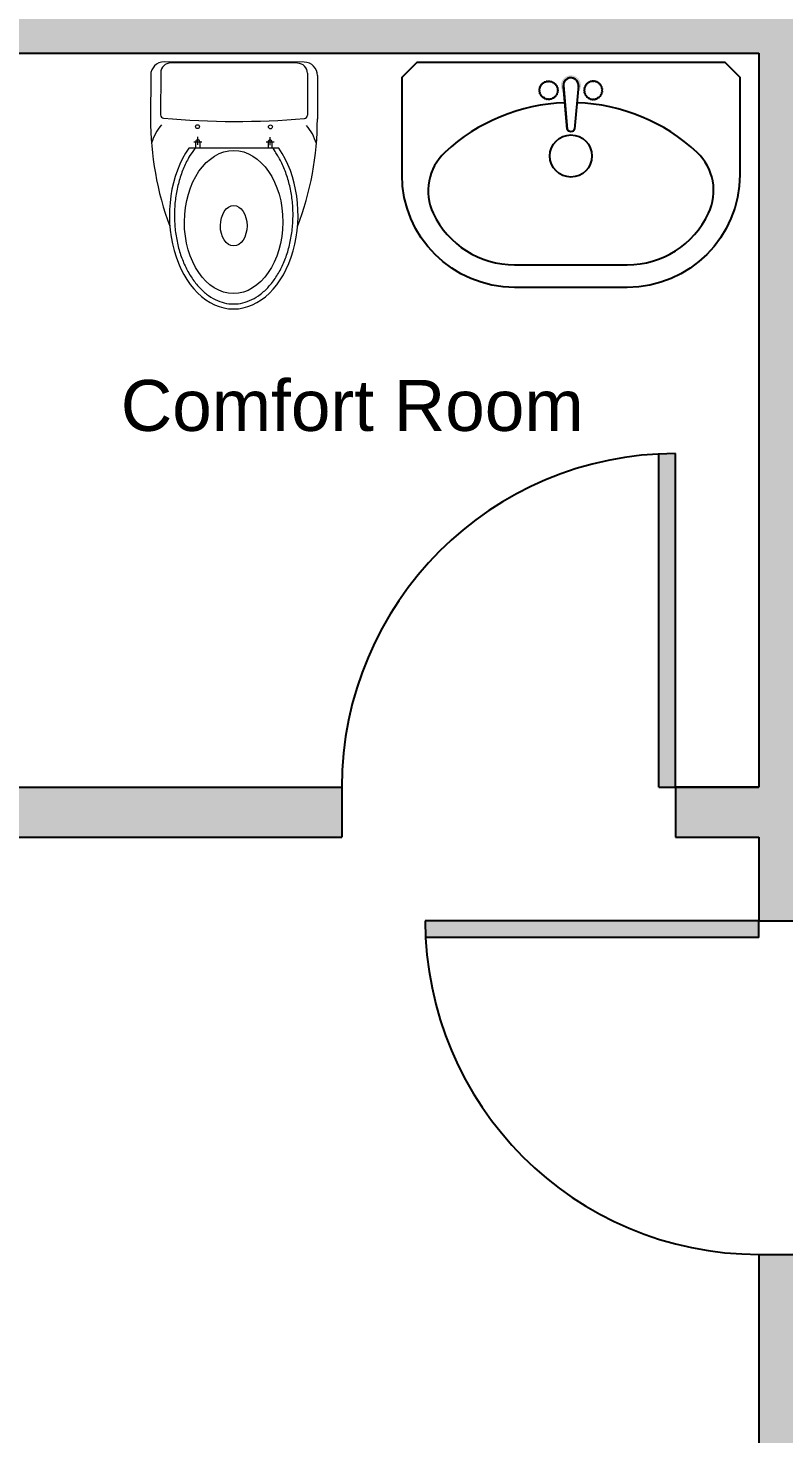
# Model space of a CAD drawing. Header units: millimetres. Extents: x 15734 to 38872, y 8066 to 23066.
# Drawn here: x 18394 to 20659, y 13428 to 17641 of the extents above; entities that cross this region are included whole.
import ezdxf

# ---------------------------------------------------------------- set-up
doc = ezdxf.new("R2010")
doc.units = ezdxf.units.MM
doc.header["$MEASUREMENT"] = 0
doc.layers.get('0').update_dxf_attribs({"color": 4})
for name, color, linetype in [('Door', 6, 'Continuous'), ('Toilet', 4, 'Continuous'), ('Wall', 10, 'Continuous')]:
    doc.layers.add(name, color=color, linetype=linetype)
doc.styles.get("Standard").update_dxf_attribs({"font": 'arial.ttf'})

# ---------------------------------------------------------------- blocks, each defined once
blk = doc.blocks.new('s_46')
at = {"ltscale": 600}
h = blk.add_hatch(color=256, dxfattribs=at)
edge = h.paths.add_edge_path()
edge.add_line((13.45184378023259, 62.04360352296499), (14.15927104179718, 54.09782096462732))
edge.add_ellipse((4.212458010588307, 52.31250418393756), major_axis=(-10.10576298371302, 2.475116312015591e-15), ratio=1, start_angle=540, end_angle=550.1754626554053, ccw=False)
edge.add_arc((4.212458010588307, 52.31250418393756), 10.10576298371302, 270, 360, ccw=False)
edge.add_line((4.212458010588307, 42.20674120020703), (4.212458010588307, 41.28018079043977))
edge.add_line((4.212458010588307, 41.28018079040339), (11.85106942148559, 41.28018079040339))
edge.add_arc((4.212458010588307, 52.31250418393756), 13.41866400745597, 664.6981342835142, 766.4847699121553)
h.paths.add_polyline_path([(4.212458010588307, 41.28018079040339), (-3.426153400272597, 41.28018079040339, 0.152566653256377), (4.212458010588307, 38.8938401764608)])
h.paths.add_polyline_path([(11.85106942144921, 41.28018079040339), (4.212458010588307, 41.28018079040339), (4.212458010588307, 38.8938401764608, 0.1525666532563772)])
h.paths.add_polyline_path([(-5.734355020395014, 54.09782096461277), (-5.026927758881357, 62.04360352296499, 0.4758332592079194), (-3.426153400272597, 41.28018079040339), (4.212458010588307, 41.28018079040339), (4.212458010588307, 42.20674120020703, -0.4672400657637396)])
for p, q in [((-5.893304973142222, 52.31250418385025), (-0.714987907151226, 110.4750654234667)), ((-5.893304973142222, 52.31250418385025), (-0.714987907151226, 110.4750654234667)), ((9.139903928502463, 110.475065423554), (14.15927104174625, 54.09782096461277)), ((14.31822099431884, 52.31250418385025), (9.139903928502463, 110.475065423554)), ((14.15927104174625, 54.09782096461277), (14.31822099431884, 52.31250418385025))]:
    blk.add_line(p, q, dxfattribs=at)
blk.add_lwpolyline([(-220.7875419894117, 171.2801807903452, -0.414213562373095), (-70.7875419894117, 321.2801807903452), (79.2124580105883, 321.2801807904325, -0.414213562373095), (229.2124580105883, 171.2801807904325), (229.2124580105883, 41.28018079040339), (209.2124580107047, 21.2801807904325), (-200.7875419893535, 21.28018079034518), (-220.7875419894117, 41.28018079040339)], format="xyb", close=True, dxfattribs=at)
blk.add_lwpolyline([(12.26164246437838, 75.41187665969483, 0.1816379869150311), (172.1859176590806, 141.538342154061, 0.3263505073803009), (187.6570333366981, 222.6589125997853, 0.2898144196813102), (79.21245801076293, 291.2801807904325), (-70.78754198923707, 291.2801807903452, 0.2898144196813102), (-179.2321173155215, 222.6589125996979, 0.3263505073803007), (-163.7610016377294, 141.538342154061, 0.1816379869150315), (-3.836726442852523, 75.41187665960751)], format="xyb", dxfattribs=at)
for points in [[(-16.83803374727722, 67.43055756771355), (-17.02338931558188, 67.50428807432763), (-17.22058725368697, 67.56961317334208), (-17.42189012444578, 67.6347039079701), (-17.61956049106084, 67.70773132116301), (-17.80586091603618, 67.79686645595939), (-17.97305396257434, 67.91028035557247), (-18.11578784312587, 68.05326030802098), (-18.23825336818118, 68.21955858168076), (-18.34702699835179, 68.40004368982045), (-18.44868519355077, 68.58558414605795), (-18.54980441438965, 68.76704846357461), (-18.65696112113073, 68.9353051558137), (-18.77673177386168, 69.08122273621848), (-18.91569283319404, 69.19566971814493), (-19.07841429975815, 69.27267628890695), (-19.26144033775199, 69.31891933156294), (-19.45930865121773, 69.34423740339116), (-19.66655694507062, 69.35846906132065), (-19.87772292352747, 69.37145286262967), (-20.0873442911543, 69.39302736415993), (-20.2899587523425, 69.43303112310241), (-20.48010401183274, 69.50130269664805), (-20.65391131333308, 69.60429419830325), (-20.81388605764369, 69.73491196823306), (-20.96412718523061, 69.8826759030926), (-21.10873363655992, 70.03710589953698), (-21.25180435174843, 70.18772185422131), (-21.39743827126222, 70.3240436638007), (-21.54973433539271, 70.43559122501756), (-21.71279148443136, 70.5118844343524), (-21.88955151231494, 70.54600451889564), (-22.07832762773614, 70.54527802669327), (-22.27627589285839, 70.52059283622657), (-22.4805523698451, 70.48283682571491), (-22.68831312085968, 70.44289787355228), (-22.89671420806553, 70.41166385821998), (-23.10291169380071, 70.40002265802468), (-23.30406164005399, 70.41886215136037), (-23.49802141042892, 70.4753938675276), (-23.68545357254334, 70.56212393892929), (-23.86772199510597, 70.66788214896224), (-24.04619054717477, 70.78149828102323), (-24.2222230976331, 70.89180211850908), (-24.39718351518968, 70.98762344472925), (-24.57243566872785, 71.05779204316786), (-24.74934342730558, 71.09113769704709), (-24.92903553397628, 71.08022740500746), (-25.11170022917213, 71.03257702605333), (-25.2972906283685, 70.95943963443278), (-25.48575984616764, 70.87206830448122), (-25.67706099752104, 70.7817161102721), (-25.87114719772944, 70.69963612605352), (-26.0679715613951, 70.63708142607356), (-26.26748720381875, 70.60530508466763), (-26.46941223740578, 70.61182491958607), (-26.67252476507565, 70.64921772302478), (-26.87536788737634, 70.70632503094384), (-27.07648470485583, 70.77198837930337), (-27.27441831788747, 70.8350493038015), (-27.46771182701923, 70.88434934031102), (-27.6549083327991, 70.90873002487933), (-27.83455093560042, 70.89703289329191), (-28.00620139669627, 70.84190539614065), (-28.17349611973623, 70.75121864315588), (-28.34109016874572, 70.63664965887438), (-28.51363860827405, 70.50987546765828), (-28.69579650234664, 70.38257309404435), (-28.89221891516354, 70.26641956248204), (-29.10756091127405, 70.17309189750813), (-29.3464775547036, 70.11426712348475), (-29.61160253512207, 70.0940409177856), (-29.89748404390411, 70.0861835690448), (-30.19664889771957, 70.05688401864609), (-30.50162391323829, 69.9723312081478), (-30.80493590747938, 69.79871407902101), (-31.09911169676343, 69.50222157256212), (-31.37667809793493, 69.0490426304168), (-31.63016192783834, 68.40536619405611), (-32.32050594605971, 68.4500712644367), (-32.84873653826071, 68.3918758847285), (-33.24226493795868, 68.25193804170704), (-33.52850237919483, 68.05141572232242), (-33.73486009566113, 67.8114669136994), (-33.88874932087492, 67.5532496026135), (-34.01758128887741, 67.29792177610216), (-34.14876723336056, 67.06664142102818), (-34.30371923936764, 66.87550954936887), (-34.47985279804561, 66.72039927294827), (-34.66858425136888, 66.59212672835565), (-34.86132994201034, 66.48150805244222), (-35.04950621211901, 66.37935938188457), (-35.22452940384392, 66.27649685335928), (-35.37781585985795, 66.16373660371755), (-35.50078192248475, 66.03189476963598), (-35.58785390376579, 65.87432967920904), (-35.64549799636006, 65.69456842611544), (-35.68319036299363, 65.49868029527715), (-35.7104071660433, 65.2927345718781), (-35.73662456823513, 65.08280054092756), (-35.77131873212056, 64.87494748734753), (-35.82396582007641, 64.67524469623459), (-35.90404199482873, 64.48976145259803), (-36.01774371694773, 64.3227640100813), (-36.15814863995183, 64.17130649695173), (-36.31505471485434, 64.0306400101108), (-36.47825989319244, 63.89601564637269), (-36.6375621263287, 63.76268450255156), (-36.78275936545106, 63.62589767554891), (-36.90364956192207, 63.48090626226622), (-36.99003066710429, 63.32296135951765), (-37.03518227743916, 63.14869254492805), (-37.04631056915969, 62.96024331927765), (-37.03410336375237, 62.7611356638954), (-37.00924848217983, 62.55489156045951), (-36.98243374592857, 62.34503299021162), (-36.96434697631048, 62.13508193491725), (-36.96567599463742, 61.92856037581805), (-36.99710862222128, 61.72899029450491), (-37.06570762058254, 61.53896291530691), (-37.16403551277472, 61.35734643402975), (-37.28102976223454, 61.18207828939194), (-37.40562783187488, 61.0110959201993), (-37.52676718513248, 60.84233676508302), (-37.63338528544409, 60.67373826284893), (-37.7144195958972, 60.50323785204091), (-37.75880757992854, 60.3287729715521), (-37.75920177751686, 60.14875038337777), (-37.72311503690435, 59.96345414296957), (-37.66177528270055, 59.77363762940513), (-37.58641044021351, 59.58005422132555), (-37.5082484340528, 59.38345729780849), (-37.43851718935184, 59.18460023758234), (-37.38844463089481, 58.98423641963745), (-37.36925868364051, 58.78311922278954), (-37.38844463089481, 58.58200202594162), (-37.43851718935184, 58.38163820799673), (-37.5082484340528, 58.18278114777058), (-37.58641044021351, 57.98618422425352), (-37.66177528287517, 57.79260081626126), (-37.72311503690435, 57.60278430260951), (-37.75920177751686, 57.4174880622013), (-37.75880757992854, 57.23746547402698), (-37.7144195958972, 57.06300059353816), (-37.63338528544409, 56.89250018273015), (-37.52676718530711, 56.72390168049606), (-37.40562783187488, 56.55514252537978), (-37.28102976223454, 56.38416015618714), (-37.16403551277472, 56.20889201154932), (-37.06570762058254, 56.02727553035947), (-36.99710862222128, 55.83724815107416), (-36.96567599463742, 55.63767806976102), (-36.96434697631048, 55.43115651066182), (-36.98243374592857, 55.22120545536745), (-37.00924848217983, 55.01134688520688), (-37.03410336375237, 54.80510278168367), (-37.04631056933431, 54.60599512638873), (-37.03518227743916, 54.41754590065102), (-36.99003066710429, 54.24327708606143), (-36.90364956192207, 54.08533218331286), (-36.78275936545106, 53.94034077003016), (-36.6375621263287, 53.80355394302751), (-36.47825989319244, 53.67022279920639), (-36.31505471502896, 53.53559843546827), (-36.15814863995183, 53.39493194862735), (-36.01774371712236, 53.24347443549777), (-35.90404199482873, 53.07647699298104), (-35.82396582007641, 52.89099374934449), (-35.77131873212056, 52.69129095823155), (-35.73662456823513, 52.48343790465151), (-35.71040716621792, 52.27350387370097), (-35.68319036299363, 52.06755815021461), (-35.64549799653469, 51.87167001946364), (-35.58785390376579, 51.69190876637003), (-35.50078192248475, 51.53434367594309), (-35.3778353385278, 51.40284301002976), (-35.22468523163116, 51.29247093791491), (-35.05003213009331, 51.19609060572111), (-34.86257656256203, 51.10656515930896), (-34.67101905716117, 51.01675774488831), (-34.48406014236389, 50.91953150840709), (-34.31040034646867, 50.80774959607515), (-34.15874019777402, 50.67427515375311), (-34.03505195630714, 50.5145333421824), (-33.93439480883535, 50.3341973797942), (-33.84909967368003, 50.14150249981321), (-33.77149746881332, 49.94468393520219), (-33.69391911290586, 49.75197691909852), (-33.60869552427903, 49.57161668455228), (-33.50815762107959, 49.41183846470085), (-33.38463632145431, 49.28087749250699), (-33.23284944484476, 49.18408373402781), (-33.05706241185544, 49.11526608630084), (-32.86392754490953, 49.06534817945794), (-32.66009716555709, 49.02525364354369), (-32.45222359569743, 48.98590610860265), (-32.24695915722987, 48.93822920459206), (-32.05095617187908, 48.8731465615565), (-31.870866961719, 48.78158180962782), (-31.71133844077121, 48.65761859554914), (-31.5689958925941, 48.50798063381808), (-31.43845919286832, 48.34255165536888), (-31.31434821744915, 48.17121539139771), (-31.19128284219187, 48.00385557310074), (-31.06388294277713, 47.85035593167413), (-30.92676839523483, 47.72060019822675), (-30.77455907507101, 47.62447210386745), (-30.60346923320321, 47.56846716045402), (-30.41609062027419, 47.54552800310194), (-30.21660936163971, 47.54520904741366), (-30.00921158283018, 47.55706470907899), (-29.79808340937598, 47.570649403875), (-29.58741096680751, 47.57551754757878), (-29.38138038065517, 47.56122355579282), (-29.18417777627474, 47.51732184420689), (-28.99883273948217, 47.43692629240104), (-28.8237486963626, 47.32738863455597), (-28.65617253311211, 47.19962006882997), (-28.49335113610141, 47.06453179311939), (-28.33253139152657, 46.9330350055825), (-28.1709601857583, 46.81604090429028), (-28.00588440499268, 46.72446068713907), (-27.83455093577504, 46.66920555219986), (-27.6549083327991, 46.65750842061243), (-27.46771182701923, 46.68188910518074), (-27.27441831788747, 46.73118914177758), (-27.07648470485583, 46.79425006627571), (-26.87536788755096, 46.85991341454792), (-26.67252476525027, 46.91702072246699), (-26.4694122375804, 46.95441352590569), (-26.26748720399337, 46.96093336082413), (-26.06797156156972, 46.9291570194182), (-25.87114719772944, 46.86660231943824), (-25.67706099769566, 46.78452233530697), (-25.48575984616764, 46.69417014101055), (-25.2972906283685, 46.60679881105898), (-25.11170022934675, 46.53366141943843), (-24.92903553397628, 46.4860110404843), (-24.74934342730558, 46.47510074844467), (-24.57243566890247, 46.5084464023239), (-24.3971835153643, 46.57861500076251), (-24.22222309780773, 46.67443632698269), (-24.0461905473494, 46.78474016446853), (-23.86772199528059, 46.89835629652953), (-23.68545357254334, 47.00411450656247), (-23.49802141060354, 47.09084457796416), (-23.30406164022861, 47.14737629413139), (-23.10291169380071, 47.16621578746708), (-22.89671420806553, 47.15457458727178), (-22.68831312085968, 47.12334057193948), (-22.4805523698451, 47.08340161977685), (-22.27627589285839, 47.04564560926519), (-22.07832762791077, 47.02096041871118), (-21.88955151248956, 47.02023392650881), (-21.71279148443136, 47.05435401113937), (-21.54973433539271, 47.1306472204742), (-21.39743827126222, 47.24219478160376), (-21.25180435174843, 47.37851659118314), (-21.10873363655992, 47.52913254586747), (-20.96412718540523, 47.68356254231185), (-20.81388605764369, 47.83132647717139), (-20.65391131333308, 47.9619442471012), (-20.48010401200736, 48.06493574884371), (-20.28995875251712, 48.13320732230204), (-20.0873442911543, 48.17321108133183), (-19.87772292352747, 48.1947855828621), (-19.66655694507062, 48.2077693840838), (-19.45930865139235, 48.2220010421006), (-19.26144033775199, 48.24731911384151), (-19.07841429993277, 48.29356215667212), (-18.91569283319404, 48.37056872743415), (-18.77673177403631, 48.4850157093606), (-18.65696112113073, 48.63093328976538), (-18.54980441456428, 48.79918998200446), (-18.4486851937254, 48.98065429960843), (-18.34702699835179, 49.16619475575862), (-18.2382533683558, 49.34667986398563), (-18.11578784312587, 49.5129781376454), (-17.97305396274896, 49.65595809000661), (-17.8058609162108, 49.76937198961969), (-17.61956049106084, 49.85850712450338), (-17.4218901246204, 49.93153453769628), (-17.22058725368697, 49.996625272237), (-17.02338931558188, 50.06195037133875), (-16.83803374727722, 50.13568087795284), (-16.67225798609434, 50.22598783511785), (-16.53379946883069, 50.34104228604701), (-16.42766593385022, 50.48645191569813), (-16.34794632298872, 50.65757097714231), (-16.28599987912457, 50.84719036528259), (-16.23318584513618, 51.04810097528389), (-16.18086346407654, 51.25309370196192), (-16.12039197882405, 51.4549594403943), (-16.04313063243171, 51.64648908557137), (-15.94043866742868, 51.82047353248345), (-15.8067031877581, 51.97190354572376), (-15.64842273970135, 52.10456936812261), (-15.47512373042991, 52.22446111202589), (-15.29633256676607, 52.33756888969219), (-15.12157565605594, 52.44988281364203), (-14.96037940529641, 52.567392996134), (-14.82227022130974, 52.69608954960131), (-14.71677451161668, 52.84196258638985), (-14.65013726119651, 53.00919824198354), (-14.61547776852967, 53.19476674450561), (-14.60263391025364, 53.39383434504271), (-14.60144356318051, 53.60156729485607), (-14.60174460412236, 53.81313184503233), (-14.59337490954204, 54.02369424700737), (-14.566172356077, 54.22842075169319), (-14.50997482053936, 54.42247761052568), (-14.41809999983525, 54.6024088327249), (-14.29778487142175, 54.77026946117985), (-14.1597462335485, 54.92949229647638), (-14.01470088359201, 55.08351013963693), (-13.87336561962729, 55.23575579150929), (-13.74645723938011, 55.38966205302859), (-13.64469254092546, 55.54866172495531), (-13.5787883218145, 55.71618760822457), (-13.55583441938506, 55.89474125843844), (-13.56841282837559, 56.08309925056528), (-13.60547858278733, 56.27910691397847), (-13.65598671662156, 56.48060957840062), (-13.70889226370491, 56.68545257346705), (-13.7531502583879, 56.89148122872575), (-13.7777157346718, 57.09654087381205), (-13.77154372638324, 57.29847683827393), (-13.72730239736848, 57.49560352915432), (-13.65251243085368, 57.68811166286469), (-13.55840763938613, 57.8766610333987), (-13.45622183586238, 58.06191143448814), (-13.35718883317895, 58.24452266012668), (-13.27254244388314, 58.42515450413339), (-13.2135164810461, 58.60446676041465), (-13.19134475721512, 58.78311922278954), (-13.2135164810461, 58.96177168516442), (-13.27254244388314, 59.14108394144569), (-13.35718883317895, 59.3217157854524), (-13.45622183586238, 59.50432701109094), (-13.55840763938613, 59.68957741218037), (-13.65251243085368, 59.87812678271439), (-13.72730239736848, 60.07063491642475), (-13.77154372638324, 60.26776160730515), (-13.7777157346718, 60.46969757176703), (-13.7531502583879, 60.67475721685332), (-13.70889226370491, 60.88078587211203), (-13.65598671662156, 61.08562886717846), (-13.60547858278733, 61.28713153160061), (-13.56841282837559, 61.48313919501379), (-13.55583441938506, 61.67149718714063), (-13.5787883218145, 61.8500508373545), (-13.64469254092546, 62.01757672062377), (-13.74645723938011, 62.17657639255049), (-13.87336561962729, 62.33048265406978), (-14.01470088359201, 62.48272830594215), (-14.15974623337388, 62.63674614910269), (-14.29778487142175, 62.79596898448654), (-14.41809999983525, 62.96382961285417), (-14.50997482053936, 63.14376083514071), (-14.566172356077, 63.33781769388588), (-14.59337490936741, 63.5425441985717), (-14.60174460412236, 63.75310660054674), (-14.60144356318051, 63.96467115081032), (-14.60263391025364, 64.17240410053637), (-14.61547776835505, 64.37147170116077), (-14.65013726102188, 64.55704020359553), (-14.71677451144205, 64.72427585918922), (-14.82227022130974, 64.87014889597776), (-14.96037940529641, 64.99884544944507), (-15.12157565605594, 65.11635563193704), (-15.29633256676607, 65.22866955588688), (-15.47512373042991, 65.3417773336405), (-15.64842273970135, 65.46166907745646), (-15.8067031877581, 65.59433489985531), (-15.94043866742868, 65.74576491309563), (-16.04313063225709, 65.9197493600077), (-16.12039197882405, 66.11127900527208), (-16.18086346407654, 66.31314474370447), (-16.23318584513618, 66.5181374703825), (-16.28599987912457, 66.71904808029649), (-16.34794632298872, 66.90866746843676), (-16.42766593385022, 67.07978652988095), (-16.53379946883069, 67.22519615953206), (-16.67225798609434, 67.34025061046123)], [(22.08090273779817, 61.08562886709115), (22.03039460413856, 61.2871315315133), (21.99332884972682, 61.48313919501379), (21.9807504407363, 61.67149718705332), (22.00370434316574, 61.85005083726719), (22.06960856210208, 62.01757672053645), (22.17137326073134, 62.17657639246318), (22.29828164080391, 62.33048265398247), (22.43961690476863, 62.48272830585483), (22.58466225472512, 62.63674614901538), (22.72270089277299, 62.79596898439922), (22.84301602118649, 62.96382961276686), (22.93489084189059, 63.1437608350534), (22.99108837742824, 63.33781769379857), (23.01829093071865, 63.5425441985717), (23.0266606254736, 63.75310660045943), (23.02635958453175, 63.96467115072301), (23.02754993160488, 64.17240410053637), (23.04039378970629, 64.37147170107346), (23.07505328237312, 64.55704020350822), (23.14169053279329, 64.72427585910191), (23.24718624266097, 64.87014889589045), (23.38529542664764, 64.99884544935776), (23.54649167740718, 65.11635563193704), (23.72124858811731, 65.22866955579957), (23.90003975178115, 65.34177733355318), (24.07333876105258, 65.46166907736915), (24.23161920910934, 65.594334899768), (24.36535468877992, 65.74576491300832), (24.46804665360833, 65.9197493600077), (24.54530800017528, 66.11127900518477), (24.60577948542777, 66.31314474361716), (24.65810186648741, 66.51813747029519), (24.71091590047581, 66.71904808020918), (24.77286234433996, 66.90866746834945), (24.85258195520146, 67.07978652979364), (24.95871549018193, 67.22519615953206), (25.09717400744557, 67.34025061046123), (25.26294976862846, 67.43055756771355), (25.44830533693312, 67.50428807432763), (25.64550327503821, 67.56961317334208), (25.84680614579702, 67.6347039079701), (26.04447651241207, 67.70773132116301), (26.23077693756204, 67.79686645595939), (26.3979699841002, 67.91028035557247), (26.54070386447711, 68.05326030802098), (26.66316938970704, 68.21955858168076), (26.77194301970303, 68.40004368982045), (26.87360121507663, 68.58558414605795), (26.97472043591551, 68.76704846357461), (27.08187714248197, 68.9353051558137), (27.20164779538754, 69.08122273621848), (27.34060885454528, 69.19566971814493), (27.50333032128401, 69.27267628890695), (27.68635635910323, 69.31891933165025), (27.88422467274358, 69.34423740347847), (28.09147296642186, 69.35846906140796), (28.30263894487871, 69.37145286262967), (28.51226031250553, 69.39302736424725), (28.71487477386836, 69.43303112318972), (28.90502003318397, 69.50130269673537), (29.07882733468432, 69.60429419839056), (29.23880207899492, 69.73491196832038), (29.38904320658185, 69.88267590317992), (29.53364965791116, 70.0371058996243), (29.67672037309967, 70.18772185430862), (29.82235429261345, 70.324043663888), (29.97465035674395, 70.43559122501756), (30.1377075057826, 70.51188443443971), (30.31446753366617, 70.54600451898295), (30.50324364908738, 70.54527802678058), (30.70119191420963, 70.52059283622657), (30.90546839119634, 70.48283682571491), (31.11322914221091, 70.4428978736396), (31.32163022941677, 70.41166385830729), (31.52782771515194, 70.400022658112), (31.72897766157985, 70.41886215144768), (31.92293743178016, 70.4753938675276), (32.11036959389457, 70.56212393892929), (32.29263801663183, 70.66788214896224), (32.47110656870063, 70.78149828102323), (32.64713911898434, 70.89180211850908), (32.82209953654092, 70.98762344481656), (32.99735169025371, 71.05779204316786), (33.17425944865681, 71.09113769704709), (33.35395155532751, 71.08022740500746), (33.53661625069799, 71.03257702605333), (33.72220664971974, 70.9594396345201), (33.91067586751888, 70.87206830448122), (34.1019770190469, 70.7817161102721), (34.29606321908068, 70.69963612605352), (34.49288758292096, 70.63708142616088), (34.69240322534461, 70.60530508466763), (34.89432825893164, 70.61182491958607), (35.09744078660151, 70.64921772302478), (35.3002839089022, 70.70632503103116), (35.50140072620707, 70.77198837930337), (35.6993343392387, 70.8350493038015), (35.89262784837047, 70.88434934039833), (36.07982435415033, 70.90873002487933), (36.25946695695166, 70.89703289329191), (36.43111741804751, 70.84190539614065), (36.59841214108746, 70.75121864315588), (36.76600619009696, 70.63664965887438), (36.93855462962529, 70.50987546765828), (37.12071252369788, 70.38257309404435), (37.3171349366894, 70.26641956248204), (37.53247693262529, 70.17309189750813), (37.77139357605483, 70.11426712348475), (38.03651855647331, 70.0940409177856), (38.32240006525535, 70.0861835690448), (38.62156491907081, 70.05688401864609), (38.92653993476415, 69.9723312081478), (39.22985192883061, 69.7987140789337), (39.52402771811467, 69.50222157256212), (39.80159411928616, 69.0490426304168), (40.05507794918958, 68.4053661939688), (40.74542196741095, 68.4500712644367), (41.27365255961195, 68.3918758846412), (41.66718095948454, 68.25193804161972), (41.95341840054607, 68.05141572232242), (42.15977611701237, 67.8114669136121), (42.31366534240078, 67.5532496025262), (42.44249731022865, 67.29792177601485), (42.5736832547118, 67.06664142094087), (42.72863526071887, 66.87550954936887), (42.90476881939685, 66.72039927286096), (43.09350027272012, 66.59212672826834), (43.28624596336158, 66.48150805235491), (43.47442223347025, 66.37935938179726), (43.64944542536978, 66.27649685335928), (43.80273188138381, 66.16373660371755), (43.92569794383598, 66.03189476963598), (44.01276992511703, 65.87432967912173), (44.0704140177113, 65.69456842602813), (44.10810638434486, 65.49868029527715), (44.13532318739453, 65.2927345718781), (44.16154058958637, 65.08280054084025), (44.1962347534718, 64.87494748726021), (44.24888184142765, 64.67524469614727), (44.32895801617997, 64.48976145251072), (44.44265973829897, 64.32276400999399), (44.58306466130307, 64.17130649695173), (44.73997073620558, 64.03064001002349), (44.90317591454368, 63.89601564628538), (45.06247814767994, 63.76268450246425), (45.20767538680229, 63.6258976754616), (45.3285655832733, 63.48090626217891), (45.41494668845553, 63.32296135943034), (45.4600982987904, 63.14869254484074), (45.47122659051092, 62.96024331919034), (45.45901938492898, 62.76113566380809), (45.43416450353106, 62.5548915603722), (45.40734976727981, 62.34503299021162), (45.38926299766172, 62.13508193482994), (45.39059201598866, 61.92856037573074), (45.42202464357251, 61.7289902944176), (45.49062364193378, 61.5389629152196), (45.58895153412595, 61.35734643394244), (45.70594578341115, 61.18207828939194), (45.83054385322612, 61.01109592011198), (45.95168320648372, 60.84233676508302), (46.05830130679533, 60.67373826276162), (46.13933561724843, 60.50323785204091), (46.18372360127978, 60.32877297146479), (46.1841177988681, 60.14875038329046), (46.14803105825558, 59.96345414296957), (46.08669130405178, 59.77363762931782), (46.01132646156475, 59.58005422123824), (45.93316445540404, 59.38345729772118), (45.86343321070308, 59.18460023749503), (45.81336065224605, 58.98423641955014), (45.79417470499175, 58.78311922270223), (45.81336065224605, 58.58200202585431), (45.86343321070308, 58.38163820790942), (45.93316445540404, 58.18278114777058), (46.01132646156475, 57.98618422416621), (46.08669130405178, 57.79260081617394), (46.14803105808096, 57.6027843025222), (46.1841177988681, 57.4174880622013), (46.18372360127978, 57.23746547393966), (46.13933561724843, 57.06300059345085), (46.05830130679533, 56.89250018273015), (45.95168320648372, 56.72390168040874), (45.83054385322612, 56.55514252529247), (45.70594578341115, 56.38416015609982), (45.58895153412595, 56.20889201154932), (45.49062364193378, 56.02727553027216), (45.42202464339789, 55.83724815107416), (45.39059201598866, 55.63767806976102), (45.38926299766172, 55.43115651066182), (45.40734976727981, 55.22120545528014), (45.43416450335644, 55.01134688511956), (45.45901938492898, 54.80510278159636), (45.47122659051092, 54.60599512630142), (45.4600982987904, 54.41754590056371), (45.41494668845553, 54.24327708597411), (45.32856558309868, 54.08533218322555), (45.20767538662767, 53.94034076994285), (45.06247814750532, 53.8035539429402), (44.90317591454368, 53.67022279920639), (44.73997073620558, 53.53559843538096), (44.58306466130307, 53.39493194854003), (44.44265973829897, 53.24347443541046), (44.32895801617997, 53.07647699298104), (44.24888184125302, 52.89099374934449), (44.19623475329718, 52.69129095823155), (44.16154058958637, 52.48343790465151), (44.13532318739453, 52.27350387361366), (44.10810638434486, 52.06755815021461), (44.0704140177113, 51.87167001946364), (44.01276992511703, 51.69190876628272), (43.92569794366136, 51.53434367585578), (43.80275135970442, 51.40284301002976), (43.64960125280777, 51.29247093791491), (43.47494815144455, 51.1960906056338), (43.28749258373864, 51.10656515922165), (43.09593507851241, 51.016757744801), (42.90897616371512, 50.91953150840709), (42.73531636764528, 50.80774959598784), (42.58365621895064, 50.67427515375311), (42.45996797765838, 50.5145333421824), (42.35931083018659, 50.3341973797942), (42.27401569485664, 50.14150249981321), (42.19641349016456, 49.94468393520219), (42.1188351342571, 49.75197691909852), (42.03361154545564, 49.57161668455228), (41.9330736422562, 49.41183846461354), (41.80955234280555, 49.28087749250699), (41.65776546602137, 49.1840837339405), (41.48197843320668, 49.11526608630084), (41.28884356608614, 49.06534817945794), (41.0850131867337, 49.02525364354369), (40.87713961687405, 48.98590610851534), (40.67187517840648, 48.93822920459206), (40.47587219323032, 48.8731465615565), (40.29578298289562, 48.78158180962782), (40.13625446194783, 48.65761859554914), (39.99391191377072, 48.50798063373077), (39.86337521404494, 48.34255165528157), (39.73926423862576, 48.17121539139771), (39.61619886336848, 48.00385557310074), (39.48879896395374, 47.85035593167413), (39.35168441641144, 47.72060019813944), (39.19947509624762, 47.62447210378014), (39.02838525455445, 47.56846716045402), (38.8410066414508, 47.54552800310194), (38.64152538281633, 47.54520904732635), (38.43412760400679, 47.55706470907899), (38.22299943072721, 47.570649403875), (38.01232698798412, 47.57551754757878), (37.80629640183179, 47.56122355579282), (37.60909379745135, 47.51732184420689), (37.42374876065878, 47.43692629240104), (37.24866471753921, 47.32738863455597), (37.08108855428873, 47.19962006882997), (36.91826715727802, 47.06453179311939), (36.75744741270319, 46.93303500566981), (36.59587620693492, 46.81604090429028), (36.4308004261693, 46.72446068713907), (36.25946695695166, 46.66920555228717), (36.07982435397571, 46.65750842061243), (35.89262784837047, 46.68188910518074), (35.6993343392387, 46.73118914177758), (35.50140072620707, 46.79425006627571), (35.30028390872758, 46.85991341454792), (35.09744078642689, 46.91702072246699), (34.89432825875701, 46.954413525993), (34.69240322516998, 46.96093336082413), (34.49288758274633, 46.9291570194182), (34.29606321908068, 46.86660231943824), (34.10197701887228, 46.78452233530697), (33.91067586734425, 46.69417014109786), (33.72220664971974, 46.60679881105898), (33.53661625052337, 46.53366141943843), (33.35395155515289, 46.4860110404843), (33.17425944865681, 46.47510074844467), (32.99735169007909, 46.50844640241121), (32.82209953654092, 46.57861500076251), (32.64713911898434, 46.67443632707), (32.47110656852601, 46.78474016446853), (32.2926380164572, 46.89835629661684), (32.11036959389457, 47.00411450664978), (31.92293743178016, 47.09084457805147), (31.72897766140522, 47.14737629413139), (31.52782771497732, 47.16621578746708), (31.32163022941677, 47.15457458727178), (31.11322914203629, 47.12334057193948), (30.90546839102171, 47.08340161986416), (30.70119191420963, 47.0456456093525), (30.50324364908738, 47.0209604187985), (30.31446753366617, 47.02023392659612), (30.1377075057826, 47.05435401113937), (29.97465035674395, 47.13064722056151), (29.82235429261345, 47.24219478169107), (29.67672037309967, 47.37851659127045), (29.53364965791116, 47.52913254595478), (29.38904320658185, 47.68356254239916), (29.2388020788203, 47.8313264772587), (29.0788273345097, 47.96194424718851), (28.90502003318397, 48.06493574893102), (28.71487477369374, 48.13320732238935), (28.51226031250553, 48.17321108133183), (28.30263894487871, 48.19478558294941), (28.09147296642186, 48.20776938417112), (27.88422467256896, 48.22200104218791), (27.68635635892861, 48.24731911392882), (27.50333032110939, 48.29356215667212), (27.34060885454528, 48.37056872743415), (27.20164779521292, 48.4850157093606), (27.08187714248197, 48.63093328976538), (26.97472043574089, 48.79918998200446), (26.87360121490201, 48.98065429960843), (26.77194301952841, 49.16619475575862), (26.66316938953241, 49.34667986398563), (26.54070386447711, 49.51297813755809), (26.39796998392558, 49.65595809000661), (26.23077693738742, 49.76937198961969), (26.04447651223745, 49.85850712450338), (25.84680614579702, 49.93153453769628), (25.64550327486359, 49.996625272237), (25.44830533675849, 50.06195037133875), (25.26294976862846, 50.13568087795284), (25.09717400727095, 50.22598783520516), (24.95871549018193, 50.34104228604701), (24.85258195520146, 50.48645191561081), (24.77286234416533, 50.657570977055), (24.71091590030119, 50.84719036519527), (24.65810186648741, 51.04810097519658), (24.60577948542777, 51.2530937018746), (24.54530800017528, 51.45495944030699), (24.46804665360833, 51.64648908548406), (24.36535468877992, 51.82047353239614), (24.23161920910934, 51.97190354572376), (24.07333876105258, 52.1045693680353), (23.90003975160653, 52.22446111193858), (23.72124858811731, 52.33756888960488), (23.54649167740718, 52.44988281355472), (23.38529542647302, 52.56739299604669), (23.24718624266097, 52.696089549514), (23.14169053279329, 52.84196258630254), (23.07505328237312, 53.00919824189623), (23.04039378970629, 53.1947667444183), (23.02754993160488, 53.39383434495539), (23.02635958453175, 53.60156729476876), (23.02666062529897, 53.81313184503233), (23.01829093071865, 54.02369424692006), (22.99108837725362, 54.22842075169319), (22.93489084171597, 54.42247761043836), (22.84301602101186, 54.6024088327249), (22.72270089277299, 54.77026946109254), (22.58466225472512, 54.92949229638907), (22.43961690476863, 55.08351013963693), (22.29828164080391, 55.23575579150929), (22.17137326073134, 55.38966205294128), (22.06960856210208, 55.548661724868), (22.00370434316574, 55.71618760813726), (21.9807504407363, 55.89474125843844), (21.99332884972682, 56.08309925047797), (22.03039460413856, 56.27910691389116), (22.08090273779817, 56.48060957840062), (22.13380828505615, 56.68545257346705), (22.17806627973914, 56.89148122872575), (22.20263175602304, 57.09654087381205), (22.19645974773448, 57.29847683827393), (22.15221841871971, 57.49560352915432), (22.07742845220491, 57.68811166286469), (21.98332366073737, 57.87666103331139), (21.88113785721362, 58.06191143448814), (21.78210485453019, 58.24452266012668), (21.69745846523438, 58.42515450413339), (21.63843250239734, 58.60446676032734), (21.61626077856636, 58.78311922270223), (21.63843250239734, 58.96177168507711), (21.69745846523438, 59.14108394135837), (21.78210485453019, 59.32171578536509), (21.88113785721362, 59.50432701100362), (21.98332366073737, 59.68957741209306), (22.07742845220491, 59.87812678262708), (22.15221841871971, 60.07063491633744), (22.19645974773448, 60.26776160721784), (22.20263175602304, 60.46969757167972), (22.17806627973914, 60.67475721676601), (22.13380828505615, 60.88078587202472)]]:
    blk.add_lwpolyline(points, close=True, dxfattribs=at)
blk.add_circle((4.212458010588307, 146.2801807904034), 28, dxfattribs=at)
for centre, radius, start, end in [((4.212458010588307, 108.2109541267855), 5.422722861947412, 24.67830004152974, 155.3216999584702), ((4.212458010588307, 52.31250418393756), 10.10576298371234, 169.8245373479931, 0)]:
    blk.add_arc(centre, radius, start, end, dxfattribs=at)
for centre, major_axis, ratio, start_param, end_param in [((4.21245801076293, 110.475065423554), (-4.92744591785971, 1.206836315825427e-15), 0.6410240960233505, 3.141592653589793, 6.283185307179586), ((4.212458010588307, 52.31250418393756), (-10.10576298371302, 2.475116312015591e-15), 1, 6.105589980929039, 9.602373287019926)]:
    blk.add_ellipse(centre, major_axis=major_axis, ratio=ratio, start_param=start_param, end_param=end_param, dxfattribs=at)
blk = doc.blocks.new('A$C005B7AE8')
at = {"lineweight": 5}
for p, q in [((0.4599999173160541, 0.7399999669141835), (0.03999991731598129, 0.7399999669141835)), ((0.439999917316527, 0.7369231961274636), (0.05999991731641785, 0.7369231961274636)), ((-8.268398232758045e-08, 0.6999999669133103), (-8.268398232758045e-08, 0.5690287834004266)), ((0.02999991731667251, 0.7069231961286278), (0.02999991731576301, 0.5811477270617615)), ((0.4699999173162723, 0.7069231961286278), (0.4699999173162723, 0.5811477270617615)), ((0.4999999173160177, 0.6999999669133103), (0.4999999173160177, 0.5690287833785987)), ((0.1415172819179134, 0.491675524317543), (0.1415172819179134, 0.5154492432702682)), ((0.3584825527150315, 0.491675524317543), (0.3584825527150315, 0.5154492432702682)), ((0.3846918195813487, 0.4819999669125536), (0.1153080150515962, 0.4819999669125536)), ((0.1298495880610062, 0.5003783992360695), (0.1533971911394474, 0.5003783992360695)), ((0.135565754210802, 0.4819999669125536), (0.135565754210802, 0.5011511907214299)), ((0.1478168830781215, 0.5011511907214299), (0.1478168830781215, 0.4819999669125536)), ((0.3701502465710291, 0.5003783992360695), (0.3466026434934975, 0.5003783992360695)), ((0.3521829515548234, 0.5011511907214299), (0.3521829515548234, 0.4819999669125536)), ((0.3644340804221429, 0.4819999669125536), (0.3644340804221429, 0.5011511907214299))]:
    blk.add_line(p, q, dxfattribs=at)
for centre in [(0.1407590817070741, 0.5460169819270959), (0.3592407529249613, 0.5460169819270959)]:
    blk.add_circle(centre, 0.005820712801549232, dxfattribs=at)
for centre, radius, start, end in [((0.03999991731598129, 0.6999999669133103), 0.03999999999999998, 90, 180), ((0.05999991731641785, 0.7069231961286278), 0.02999999999999999, 90, 180), ((0.439999917316527, 0.7069231961286278), 0.02999999999999999, 0, 90), ((0.4599999173160541, 0.6999999669133103), 0.03999999999999998, 0, 90), ((0.9162347733818024, 0.5697843573143473), 0.9162351676084766, 179.9527510438183, 200.6123382500767), ((0.1538218116911594, 0.4497837234594044), 0.1578971577643038, 140.1815047948021, 162.8477667450204), ((0.03999991731598129, 0.5811477270617615), 0.009999999999999995, 180, 265.0114580301616), ((0.2499999173160177, 2.986999966909934), 2.424999999999395, 265.0114580301616, 274.9885419698384), ((-0.416234938749767, 0.5697843573143473), 0.9162351676084766, 339.3876617499233, 0.04724895618167609), ((0.4599999173160541, 0.5811477270617615), 0.009999999999999995, 274.9885419698384, 0), ((0.346178022940876, 0.4497837234594044), 0.1578971577643038, 17.15223325497965, 39.81849520519793), ((0.141691318644007, 0.5005983719747746), 0.006150459185825066, 5.156848388262675, 174.8431516117373), ((0.3583085159880284, 0.5005983719747746), 0.006150459185825066, 5.156848388262675, 174.8431516117373)]:
    blk.add_arc(centre, radius, start, end, dxfattribs=at)
blk.add_ellipse((0.2499999173160177, 0.2809999669116223), major_axis=(4.263010953087399e-15, -0.2809999999999999), ratio=0.685919222553354, start_param=3.915332106759934, end_param=8.65103850759918, dxfattribs=at)
for centre, major_axis, ratio in [((0.2497273054386824, 0.2607283879333409), (4.615140948369346e-15, -0.2143896387416462), 0.6878610933899519), ((0.2499999173160177, 0.2495750337038771), (4.408812577133585e-16, -0.06072310975182335), 0.6571642650459009)]:
    blk.add_ellipse(centre, major_axis=major_axis, ratio=ratio, dxfattribs=at)
blk.add_open_spline([(0.1330304284401791, 0.4805691871661111), (0.123297561966865, 0.4672750652171089), (0.1192040598116364, 0.4608387557527749), (0.1089923119561718, 0.4430896997000673), (0.103240873932009, 0.4312752909245319), (0.09309435726663651, 0.4063656141879619), (0.08869939876967692, 0.3932708291395102), (0.08140558764807793, 0.3661625228414778), (0.07850678684917511, 0.352149423713854), (0.07429600008254056, 0.3235936370911077), (0.07298403664935904, 0.3090513401839416), (0.07198759803850407, 0.2798412472329801), (0.07230312768660951, 0.2651738304266473), (0.07455193526493531, 0.2361210512899561), (0.07648520206203102, 0.2217360707581975), (0.08190942685723712, 0.1936478195857489), (0.08540035329951934, 0.1799449487807578), (0.09383013732349355, 0.1536010168056237), (0.09876892376178148, 0.1409603975334903), (0.1099364044266622, 0.1170889910499682), (0.116164929732804, 0.1058587174047716), (0.1297089136187424, 0.08510972392105032), (0.1370239707930523, 0.07559158295043744), (0.152501027386279, 0.05850577057572082), (0.1606621934961368, 0.05093856825260445), (0.1775722209031301, 0.03791404696676182), (0.1863198251348877, 0.03245657187653705), (0.2041561746218576, 0.02372437578014797), (0.2132440667546689, 0.02044834895059466), (0.2315630702087219, 0.01608595022116788), (0.2407950771003016, 0.01499791808601003), (0.259256859623747, 0.01500202152237762), (0.2684887415816775, 0.01609415918937884), (0.2868071874390807, 0.02046478597185342), (0.2958946431490403, 0.02374493659590371), (0.3137296967424845, 0.03248532147699734), (0.3224764393571604, 0.03794685950560961), (0.3393842548493922, 0.05097929258772638), (0.3475440710253679, 0.058550341942464), (0.3630179485271583, 0.07564346999424743), (0.3703311774997928, 0.08516507902822923), (0.3838710834670565, 0.1059204943594523), (0.3900973596782933, 0.1171537218178855), (0.4012600005589775, 0.1410304195233039), (0.4061961965880982, 0.1536733763350639), (0.4146205471060966, 0.1800212940433994), (0.4181086305634381, 0.1937258131365525), (0.4235270093377039, 0.2218166234742966), (0.4254572731479129, 0.2362025149268447), (0.4277000090169167, 0.2652563529190957), (0.4280124699726002, 0.2799239176820265), (0.4270099231489439, 0.3091335394783528), (0.4256949202253963, 0.3236752172670094), (0.4214781782784485, 0.3522290158871328), (0.4185764618305257, 0.3662407460942632), (0.4112770365782126, 0.3933456040758756), (0.4068793796786849, 0.4064383096483652), (0.3967277738520352, 0.4313431800474063), (0.3909739452683425, 0.4431548618158558), (0.380770586511062, 0.4608783582370961), (0.376689084062491, 0.4672938496514689), (0.3673029200963356, 0.4823032274071011)], degree=3, knots=[3.915332106759954, 3.915332106759954, 3.915332106759954, 3.915332106759954, 4.014440589322763, 4.014440589322763, 4.176504673233076, 4.176504673233076, 4.338568757143389, 4.338568757143389, 4.500632841053703, 4.500632841053703, 4.662696924964016, 4.662696924964016, 4.824761008874329, 4.824761008874329, 4.986825092784643, 4.986825092784643, 5.148889176694956, 5.148889176694956, 5.310953260605269, 5.310953260605269, 5.473017344515583, 5.473017344515583, 5.635081428425896, 5.635081428425896, 5.797145512336209, 5.797145512336209, 5.959209596246523, 5.959209596246523, 6.121273680156836, 6.121273680156836, 6.28333776406715, 6.28333776406715, 6.445401847977463, 6.445401847977463, 6.607465931887776, 6.607465931887776, 6.76953001579809, 6.76953001579809, 6.931594099708403, 6.931594099708403, 7.093658183618716, 7.093658183618716, 7.25572226752903, 7.25572226752903, 7.417786351439343, 7.417786351439343, 7.579850435349656, 7.579850435349656, 7.74191451925997, 7.74191451925997, 7.903978603170283, 7.903978603170283, 8.066042687080596, 8.066042687080596, 8.22810677099091, 8.22810677099091, 8.390170854901225, 8.390170854901225, 8.552234938811539, 8.552234938811539, 8.651038507599207, 8.651038507599207, 8.651038507599207, 8.651038507599207], dxfattribs=at)

msp = doc.modelspace()

# ---------------------------------------------------------------- hatches: boundary and pattern name
at = {"layer": 'Door'}
h = msp.add_hatch(color=6, dxfattribs=at)
h.dxf.hatch_style = 1
h.paths.add_polyline_path([(20584.06849345071, 18015.96191638127), (19585.31927567881, 18015.96191638127, 0.01250586609894576), (19584.06849345072, 17965.96191638127), (20584.06849345072, 17965.96191638127)])
h.paths.add_polyline_path([(22684.06849345071, 18840.96191638127), (22634.06849345071, 18840.96191638127), (22634.06849345071, 17840.96191638127, 0.01250586609894567), (22684.06849345071, 17842.21269860936)])
h.paths.add_polyline_path([(20284.06849345071, 15365.96191638127), (20334.06849345071, 15365.96191638127), (20334.06849345071, 16365.96191638127, 0.01250586609894566), (20284.06849345071, 16364.71113415318)])
h.paths.add_polyline_path([(19584.06849345071, 14965.96191638128, 0.01250586609894566), (19585.3192756788, 14915.96191638128), (20584.06849345071, 14915.96191638128), (20584.06849345071, 14965.96191638128)])
h.paths.add_polyline_path([(21034.06849345071, 12567.21269860937), (21034.06849345071, 13565.96191638128), (20984.06849345071, 13565.96191638128), (20984.06849345071, 12565.96191638128, 0.01250586609894567)])
at = {"layer": 'Wall'}
h = msp.add_hatch(color=3, dxfattribs=at)
h.dxf.hatch_style = 1
h.paths.add_polyline_path([(24734.06849345071, 18028.46191638127), (24584.06849345072, 18028.46191638127), (24584.06849345072, 17715.96191638127), (22384.06849345071, 17715.96191638127), (22384.06849345071, 18840.96191638127), (22634.06849345071, 18840.96191638127), (22634.06849345071, 18990.96191638127), (22384.06849345071, 18990.96191638127), (22384.06849345071, 19240.96191638127), (22234.06849345071, 19240.96191638127), (22234.06849345071, 17565.96191638127), (24084.06849345071, 17565.96191638127), (24084.06849345071, 16865.96191638127), (24234.06849345071, 16865.96191638127), (24234.06849345071, 17565.96191638127), (24734.06849345071, 17565.96191638127)])
h.paths.add_polyline_path([(24734.06849345072, 19215.96191638127), (24584.06849345071, 19215.96191638127), (24584.06849345072, 18990.96191638127), (23634.06849345071, 18990.96191638127), (23634.06849345071, 18840.96191638127), (24584.06849345072, 18840.96191638127), (24584.06849345072, 18528.46191638127), (24734.06849345072, 18528.46191638127)])
h.paths.add_polyline_path([(24734.06849345071, 19915.96191638127), (24584.06849345072, 19915.96191638127), (24584.06849345072, 19715.96191638127), (24734.06849345071, 19715.96191638127)])
h.paths.add_polyline_path([(24234.06849345071, 16365.96191638127), (24084.06849345071, 16365.96191638127), (24084.06849345071, 14915.96191638128), (24234.06849345072, 14915.96191638128)])
h.paths.add_polyline_path([(24734.06849345072, 22065.96191638127), (23134.06849345071, 22065.96191638127), (23134.06849345071, 21915.96191638127), (24584.06849345072, 21915.96191638127), (24584.06849345072, 20790.96191638127), (23634.06849345072, 20790.96191638127), (23634.06849345072, 20640.96191638127), (24584.06849345072, 20640.96191638127), (24584.06849345072, 20415.96191638127), (24734.06849345072, 20415.96191638127)])
h.paths.add_polyline_path([(22384.06849345071, 21915.96191638127), (22634.06849345071, 21915.96191638127), (22634.06849345071, 22065.96191638127), (22009.06849345071, 22065.96191638127), (22009.06849345071, 21915.96191638127), (22234.06849345071, 21915.96191638127), (22234.0684934507, 20240.96191638127), (22384.06849345071, 20240.96191638127)])
h.paths.add_polyline_path([(20959.06849345071, 22065.96191638127), (19534.06849345071, 22065.96191638128), (19534.06849345071, 21915.96191638128), (20584.06849345071, 21915.96191638127), (20584.06849345071, 18965.96191638126), (20734.06849345071, 18965.96191638126), (20734.06849345071, 21915.96191638127), (20959.06849345071, 21915.96191638127)])
h.paths.add_polyline_path([(17934.06849345071, 22065.96191638128), (16734.06849345071, 22065.96191638128), (16734.06849345071, 17565.96191638127), (17234.06849345071, 17565.96191638127), (17234.06849345071, 16715.96191638127), (17384.06849345071, 16715.96191638127), (17384.06849345071, 17565.96191638127), (20584.06849345072, 17565.96191638127), (20584.06849345072, 15365.96191638127), (20334.06849345071, 15365.96191638127), (20334.06849345071, 15215.96191638127), (20584.06849345071, 15215.96191638127), (20584.06849345071, 14965.96191638127), (20734.06849345072, 14965.96191638127), (20734.06849345072, 17965.96191638127), (20584.06849345072, 17965.96191638127), (20584.06849345072, 17715.96191638127), (16884.0684934507, 17715.96191638127), (16884.06849345071, 21915.96191638128), (17934.06849345071, 21915.96191638128)])
h.paths.add_polyline_path([(19334.06849345071, 15365.96191638127), (17384.06849345071, 15365.96191638127), (17384.06849345071, 16215.96191638127), (17234.06849345071, 16215.96191638127), (17234.06849345071, 13715.96191638128), (16734.06849345071, 13715.96191638127), (16734.06849345071, 10065.96191638128), (17484.06849345071, 10065.96191638128), (17484.06849345071, 10215.96191638127), (16884.06849345071, 10215.96191638128), (16884.06849345071, 13565.96191638128), (17384.06849345071, 13565.96191638127), (17384.06849345071, 13715.96191638127), (17384.06849345071, 15215.96191638127), (19334.06849345071, 15215.96191638127)])
h.paths.add_polyline_path([(20734.06849345071, 13565.96191638128), (20984.06849345071, 13565.96191638128), (20984.06849345071, 13715.96191638128), (20734.06849345071, 13715.96191638128), (20734.06849345071, 13965.96191638127), (20584.06849345071, 13965.96191638127), (20584.0684934507, 10215.96191638127), (19984.06849345071, 10215.96191638127), (19984.06849345071, 10065.96191638127), (20584.06849345071, 10065.96191638127), (20584.06849345071, 9065.961916381273), (21734.06849345071, 9065.961916381273), (21734.06849345071, 9215.961916381275), (20734.06849345071, 9215.961916381275)])
h.paths.add_polyline_path([(24734.0684934507, 13715.96191638127), (24234.06849345071, 13715.96191638127), (24234.06849345072, 14415.96191638128), (24084.06849345071, 14415.96191638128), (24084.06849345071, 13715.96191638127), (21984.06849345071, 13715.96191638127), (21984.06849345071, 13565.96191638127), (24584.0684934507, 13565.96191638127), (24584.06849345071, 9215.961916381271), (23584.06849345072, 9215.961916381273), (23584.06849345072, 9065.961916381273), (24734.06849345071, 9065.961916381271)])

# ---------------------------------------------------------------- linework, layer by layer
at = {"layer": 'Door'}
for p, q in [((20284.06849345071, 15365.96191638127), (20284.06849345071, 16365.96191638127)), ((20334.06849345071, 15365.96191638127), (20334.06849345071, 16365.96191638127)), ((20284.06849345071, 15365.96191638127), (20334.06849345071, 15365.96191638127)), ((20584.06849345071, 14965.96191638128), (19584.06849345071, 14965.96191638128)), ((20584.06849345071, 14915.96191638128), (20584.06849345071, 14965.96191638127)), ((20584.06849345071, 14915.96191638128), (19584.06849345071, 14915.96191638128))]:
    msp.add_line(p, q, dxfattribs=at)
for centre, radius, start, end in [((20334.06849345071, 15365.96191638127), 1000.000000000002, 89.99999999999993, 179.9999999999999), ((20584.06849345071, 14965.96191638128), 1000, 180, 270)]:
    msp.add_arc(centre, radius, start, end, dxfattribs=at)
at = {"layer": 'Wall'}
for p, q in [((17384.06849345071, 17565.96191638127), (20584.06849345072, 17565.96191638127)), ((20584.06849345072, 17565.96191638127), (20584.06849345072, 15365.96191638127)), ((17384.06849345071, 15365.96191638127), (19334.06849345071, 15365.96191638127)), ((19334.06849345071, 15365.96191638127), (19334.06849345071, 15215.96191638127)), ((20584.06849345071, 15365.96191638127), (20334.06849345071, 15365.96191638127)), ((20334.06849345071, 15365.96191638127), (20334.06849345071, 15215.96191638127)), ((20334.06849345071, 15365.96191638127), (20584.06849345071, 15365.96191638127)), ((17384.06849345071, 15215.96191638127), (19334.06849345071, 15215.96191638127)), ((20334.06849345071, 15215.96191638127), (20584.06849345071, 15215.96191638127)), ((20584.06849345071, 15215.96191638127), (20584.06849345071, 14965.96191638128)), ((20584.06849345071, 14965.96191638127), (20734.06849345071, 14965.96191638127)), ((20584.06849345071, 13965.96191638127), (20734.06849345071, 13965.96191638127)), ((20584.06849345071, 13965.96191638128), (20584.0684934507, 10215.96191638127))]:
    msp.add_line(p, q, dxfattribs=at)

# ---------------------------------------------------------------- block references
at = {"layer": 'Toilet'}
for name, p, xscale, yscale, zscale, rotation in [('A$C005B7AE8', (18759.32707482346, 16799.95551924516), 1000, 1000, 1000, 359.8424704322953), ('s_46', (20030.23346161966, 17586.91034964662), 2.25, 2.25, 2.25, 180)]:
    msp.add_blockref(name, p, dxfattribs=dict(at, xscale=xscale, yscale=yscale, zscale=zscale, rotation=rotation))

# ---------------------------------------------------------------- texts
at = {"color": 1}
msp.add_text('Comfort Room', height=152.7764910605503, dxfattribs=at).set_placement((18671.5954817462, 16433.80025402454))

doc.saveas('drawing.dxf')
